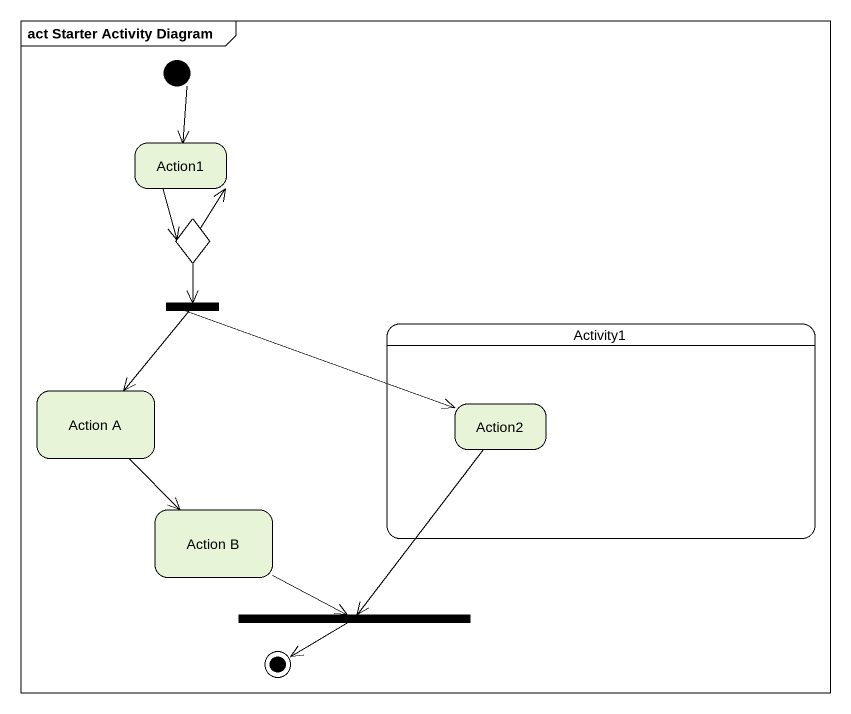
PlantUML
@startuml
mainframe act Starter Activity Diagram
hide empty description
state Action1
state choice1 <<choice>>
state fork1 <<fork>>
state Activity1 {
  state Action2
}
state "Action A" as Action_A
state "Action B" as Action_B
state fork2 <<join>>
[*] --> Action1
Action1 --> choice1
choice1 -up-> Action1
choice1 --> fork1
fork1 --> Action_A
fork1 -right-> Action2
Action_A --> Action_B
Action2 --> fork2
Action_B -right-> fork2
fork2 -left-> [*]
@enduml
